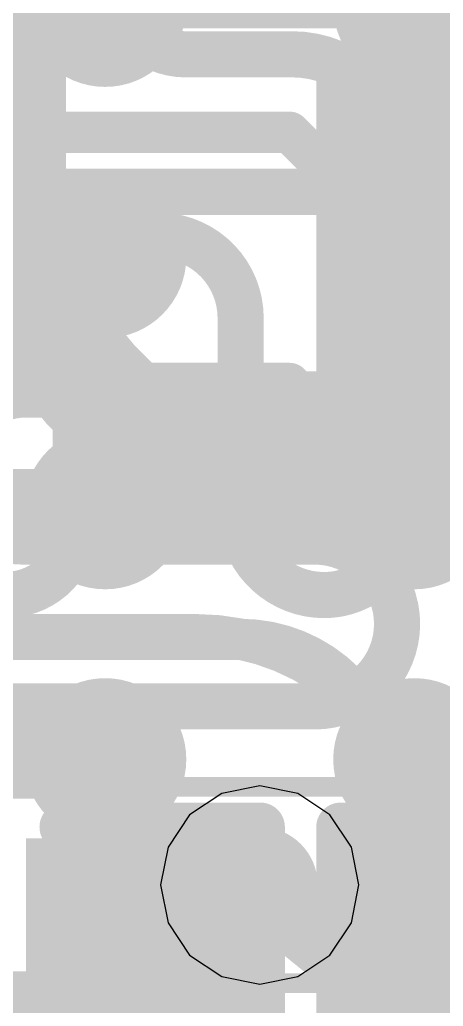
# Model space of a CAD drawing. Header units: inches. Extents: x -6 to 284, y -12 to 154.
# Drawn here: x 69.181 to 70.277, y 9.719 to 12.272 of the extents above; entities that cross this region are included whole.
import ezdxf

# ---------------------------------------------------------------- set-up
doc = ezdxf.new("R2010")
doc.units = ezdxf.units.IN
for name, color, linetype in [('Bottom Layer', 5, 'Continuous'), ('Bottom Overlay', 54, 'Continuous'), ('Bottom Paste', 16, 'Continuous'), ('Bottom Solder', 6, 'Continuous'), ('Drill Drawing', 1, 'Continuous'), ('GND-1', 16, 'Continuous'), ('GND-2', 90, 'Continuous'), ('GND-3', 216, 'Continuous'), ('GND-4', 54, 'Continuous'), ('PWR-1', 156, 'Continuous'), ('PWR-2', 130, 'Continuous'), ('Signal L1', 76, 'Continuous'), ('Signal L2', 6, 'Continuous'), ('Top Layer', 1, 'Continuous'), ('Top Paste', 8, 'Continuous'), ('Top Solder', 216, 'Continuous'), ('Via Holes', 16, 'Continuous')]:
    doc.layers.add(name, color=color, linetype=linetype)

# ---------------------------------------------------------------- blocks, each defined once
blk = doc.blocks.new('200_WFBGA__10_15__127')
at = {"layer": 'Top Layer'}
h = blk.add_hatch(color=1, dxfattribs=at)
edge = h.paths.add_edge_path()
edge.add_arc((-4.4, 3.5751), 0.16, 0, 360)
h = blk.add_hatch(color=1, dxfattribs=at)
edge = h.paths.add_edge_path()
edge.add_arc((-3.5999, 3.5751), 0.16, 0, 360)
h = blk.add_hatch(color=1, dxfattribs=at)
edge = h.paths.add_edge_path()
edge.add_arc((-4.4, 2.9251), 0.16, 0, 360)
h = blk.add_hatch(color=1, dxfattribs=at)
edge = h.paths.add_edge_path()
edge.add_arc((-3.5999, 2.9251), 0.16, 0, 360)
h = blk.add_hatch(color=1, dxfattribs=at)
edge = h.paths.add_edge_path()
edge.add_arc((-4.4, 2.2751), 0.16, 0, 360)
h = blk.add_hatch(color=1, dxfattribs=at)
edge = h.paths.add_edge_path()
edge.add_arc((-3.5999, 2.2751), 0.16, 0, 360)
h = blk.add_hatch(color=1, dxfattribs=at)
edge = h.paths.add_edge_path()
edge.add_arc((-4.4, 1.6251), 0.16, 0, 360)
h = blk.add_hatch(color=1, dxfattribs=at)
edge = h.paths.add_edge_path()
edge.add_arc((-3.5999, 1.6251), 0.16, 0, 360)
h = blk.add_hatch(color=1, dxfattribs=at)
edge = h.paths.add_edge_path()
edge.add_arc((-4.4, 0.9751), 0.16, 0, 360)
h = blk.add_hatch(color=1, dxfattribs=at)
edge = h.paths.add_edge_path()
edge.add_arc((-3.5999, 0.9751), 0.16, 0, 360)
at = {"layer": 'Top Paste'}
h = blk.add_hatch(color=8, dxfattribs=at)
edge = h.paths.add_edge_path()
edge.add_arc((-4.4, 3.5751), 0.16, 0, 360)
h = blk.add_hatch(color=8, dxfattribs=at)
edge = h.paths.add_edge_path()
edge.add_arc((-3.5999, 3.5751), 0.16, 0, 360)
h = blk.add_hatch(color=8, dxfattribs=at)
edge = h.paths.add_edge_path()
edge.add_arc((-4.4, 2.9251), 0.16, 0, 360)
h = blk.add_hatch(color=8, dxfattribs=at)
edge = h.paths.add_edge_path()
edge.add_arc((-3.5999, 2.9251), 0.16, 0, 360)
h = blk.add_hatch(color=8, dxfattribs=at)
edge = h.paths.add_edge_path()
edge.add_arc((-4.4, 2.2751), 0.16, 0, 360)
h = blk.add_hatch(color=8, dxfattribs=at)
edge = h.paths.add_edge_path()
edge.add_arc((-3.5999, 2.2751), 0.16, 0, 360)
h = blk.add_hatch(color=8, dxfattribs=at)
edge = h.paths.add_edge_path()
edge.add_arc((-4.4, 1.6251), 0.16, 0, 360)
h = blk.add_hatch(color=8, dxfattribs=at)
edge = h.paths.add_edge_path()
edge.add_arc((-3.5999, 1.6251), 0.16, 0, 360)
h = blk.add_hatch(color=8, dxfattribs=at)
edge = h.paths.add_edge_path()
edge.add_arc((-4.4, 0.9751), 0.16, 0, 360)
h = blk.add_hatch(color=8, dxfattribs=at)
edge = h.paths.add_edge_path()
edge.add_arc((-3.5999, 0.9751), 0.16, 0, 360)
at = {"layer": 'Top Solder'}
h = blk.add_hatch(color=216, dxfattribs=at)
edge = h.paths.add_edge_path()
edge.add_arc((-4.4, 3.5751), 0.21, 0, 360)
h = blk.add_hatch(color=216, dxfattribs=at)
edge = h.paths.add_edge_path()
edge.add_arc((-3.5999, 3.5751), 0.21, 0, 360)
h = blk.add_hatch(color=216, dxfattribs=at)
edge = h.paths.add_edge_path()
edge.add_arc((-4.4, 2.9251), 0.21, 0, 360)
h = blk.add_hatch(color=216, dxfattribs=at)
edge = h.paths.add_edge_path()
edge.add_arc((-3.5999, 2.9251), 0.21, 0, 360)
h = blk.add_hatch(color=216, dxfattribs=at)
edge = h.paths.add_edge_path()
edge.add_arc((-4.4, 2.2751), 0.21, 0, 360)
h = blk.add_hatch(color=216, dxfattribs=at)
edge = h.paths.add_edge_path()
edge.add_arc((-3.5999, 2.2751), 0.21, 0, 360)
h = blk.add_hatch(color=216, dxfattribs=at)
edge = h.paths.add_edge_path()
edge.add_arc((-4.4, 1.6251), 0.21, 0, 360)
h = blk.add_hatch(color=216, dxfattribs=at)
edge = h.paths.add_edge_path()
edge.add_arc((-3.5999, 1.6251), 0.21, 0, 360)
h = blk.add_hatch(color=216, dxfattribs=at)
edge = h.paths.add_edge_path()
edge.add_arc((-4.4, 0.9751), 0.21, 0, 360)
h = blk.add_hatch(color=216, dxfattribs=at)
edge = h.paths.add_edge_path()
edge.add_arc((-3.5999, 0.9751), 0.21, 0, 360)
blk = doc.blocks.new('C___0402_B_281')
at = {"layer": 'Bottom Layer'}
for points in [[(-0.2413, 0.3175), (-0.2413, -0.3175), (-0.6985, -0.3175), (-0.6985, 0.3175)], [(0.6985, 0.3175), (0.6985, -0.3175), (0.2413, -0.3175), (0.2413, 0.3175)]]:
    blk.add_hatch(color=5, dxfattribs=at).paths.add_polyline_path(points)
at = {"layer": 'Bottom Paste'}
for points in [[(-0.2413, 0.3175), (-0.2413, -0.3175), (-0.6985, -0.3175), (-0.6985, 0.3175)], [(0.6985, 0.3175), (0.6985, -0.3175), (0.2413, -0.3175), (0.2413, 0.3175)]]:
    blk.add_hatch(color=16, dxfattribs=at).paths.add_polyline_path(points)
at = {"layer": 'Bottom Solder'}
for points in [[(-0.1813, 0.3775), (-0.1813, -0.3775), (-0.7585, -0.3775), (-0.7585, 0.3775)], [(0.7585, 0.3775), (0.7585, -0.3775), (0.1813, -0.3775), (0.1813, 0.3775)]]:
    blk.add_hatch(color=6, dxfattribs=at).paths.add_polyline_path(points)
at = {"layer": 'Bottom Overlay'}
for points in [[(-0.7874, -0.4064, 0.127, 0.127, 0), (-0.7874, 0.4064, 0.127, 0.127, 0)], [(-0.7874, 0.4064, 0.127, 0.127, 0), (-0.2794, 0.4064, 0.127, 0.127, 0)], [(0.2794, 0.4064, 0.127, 0.127, 0), (0.7874, 0.4064, 0.127, 0.127, 0)], [(0.7874, -0.4064, 0.127, 0.127, 0), (0.7874, 0.4064, 0.127, 0.127, 0)], [(-0.7874, -0.4064, 0.127, 0.127, 0), (-0.2794, -0.4064, 0.127, 0.127, 0)], [(0.2794, -0.4064, 0.127, 0.127, 0), (0.7874, -0.4064, 0.127, 0.127, 0)]]:
    blk.add_lwpolyline(points, format="xyseb", dxfattribs=at)
for points in [[(-0.8191, 0.4064, 0.0635, 0.0635, 1), (-0.7556, 0.4064, 0.0635, 0.0635, 1)], [(-0.8191, 0.4064, 0.0635, 0.0635, 1), (-0.7556, 0.4064, 0.0635, 0.0635, 1)], [(-0.3112, 0.4064, 0.0635, 0.0635, 1), (-0.2477, 0.4064, 0.0635, 0.0635, 1)], [(0.2477, 0.4064, 0.0635, 0.0635, 1), (0.3111, 0.4064, 0.0635, 0.0635, 1)], [(0.7556, 0.4064, 0.0635, 0.0635, 1), (0.8191, 0.4064, 0.0635, 0.0635, 1)], [(0.7556, 0.4064, 0.0635, 0.0635, 1), (0.8191, 0.4064, 0.0635, 0.0635, 1)], [(-0.8191, -0.4064, 0.0635, 0.0635, 1), (-0.7556, -0.4064, 0.0635, 0.0635, 1)], [(-0.8191, -0.4064, 0.0635, 0.0635, 1), (-0.7556, -0.4064, 0.0635, 0.0635, 1)], [(-0.3112, -0.4064, 0.0635, 0.0635, 1), (-0.2477, -0.4064, 0.0635, 0.0635, 1)], [(0.2477, -0.4064, 0.0635, 0.0635, 1), (0.3111, -0.4064, 0.0635, 0.0635, 1)], [(0.7556, -0.4064, 0.0635, 0.0635, 1), (0.8191, -0.4064, 0.0635, 0.0635, 1)], [(0.7556, -0.4064, 0.0635, 0.0635, 1), (0.8191, -0.4064, 0.0635, 0.0635, 1)]]:
    blk.add_lwpolyline(points, format="xyseb", close=True, dxfattribs=at)
blk = doc.blocks.new('C___0402_B_311')
at = {"layer": 'Bottom Layer'}
for points in [[(-0.2413, 0.3175), (-0.2413, -0.3175), (-0.6985, -0.3175), (-0.6985, 0.3175)], [(0.6985, 0.3175), (0.6985, -0.3175), (0.2413, -0.3175), (0.2413, 0.3175)]]:
    blk.add_hatch(color=5, dxfattribs=at).paths.add_polyline_path(points)
at = {"layer": 'Bottom Paste'}
for points in [[(-0.2413, 0.3175), (-0.2413, -0.3175), (-0.6985, -0.3175), (-0.6985, 0.3175)], [(0.6985, 0.3175), (0.6985, -0.3175), (0.2413, -0.3175), (0.2413, 0.3175)]]:
    blk.add_hatch(color=16, dxfattribs=at).paths.add_polyline_path(points)
at = {"layer": 'Bottom Solder'}
for points in [[(-0.1813, 0.3775), (-0.1813, -0.3775), (-0.7585, -0.3775), (-0.7585, 0.3775)], [(0.7585, 0.3775), (0.7585, -0.3775), (0.1813, -0.3775), (0.1813, 0.3775)]]:
    blk.add_hatch(color=6, dxfattribs=at).paths.add_polyline_path(points)
at = {"layer": 'Bottom Overlay'}
for points in [[(-0.7874, -0.4064, 0.127, 0.127, 0), (-0.7874, 0.4064, 0.127, 0.127, 0)], [(-0.7874, 0.4064, 0.127, 0.127, 0), (-0.2794, 0.4064, 0.127, 0.127, 0)], [(0.2794, 0.4064, 0.127, 0.127, 0), (0.7874, 0.4064, 0.127, 0.127, 0)], [(0.7874, -0.4064, 0.127, 0.127, 0), (0.7874, 0.4064, 0.127, 0.127, 0)], [(-0.7874, -0.4064, 0.127, 0.127, 0), (-0.2794, -0.4064, 0.127, 0.127, 0)], [(0.2794, -0.4064, 0.127, 0.127, 0), (0.7874, -0.4064, 0.127, 0.127, 0)]]:
    blk.add_lwpolyline(points, format="xyseb", dxfattribs=at)
for points in [[(-0.8191, 0.4064, 0.0635, 0.0635, 1), (-0.7556, 0.4064, 0.0635, 0.0635, 1)], [(-0.8191, 0.4064, 0.0635, 0.0635, 1), (-0.7556, 0.4064, 0.0635, 0.0635, 1)], [(-0.3111, 0.4064, 0.0635, 0.0635, 1), (-0.2477, 0.4064, 0.0635, 0.0635, 1)], [(0.2477, 0.4064, 0.0635, 0.0635, 1), (0.3111, 0.4064, 0.0635, 0.0635, 1)], [(0.7556, 0.4064, 0.0635, 0.0635, 1), (0.8191, 0.4064, 0.0635, 0.0635, 1)], [(0.7556, 0.4064, 0.0635, 0.0635, 1), (0.8191, 0.4064, 0.0635, 0.0635, 1)], [(-0.8191, -0.4064, 0.0635, 0.0635, 1), (-0.7556, -0.4064, 0.0635, 0.0635, 1)], [(-0.8191, -0.4064, 0.0635, 0.0635, 1), (-0.7556, -0.4064, 0.0635, 0.0635, 1)], [(-0.3111, -0.4064, 0.0635, 0.0635, 1), (-0.2477, -0.4064, 0.0635, 0.0635, 1)], [(0.2477, -0.4064, 0.0635, 0.0635, 1), (0.3111, -0.4064, 0.0635, 0.0635, 1)], [(0.7556, -0.4064, 0.0635, 0.0635, 1), (0.8191, -0.4064, 0.0635, 0.0635, 1)], [(0.7556, -0.4064, 0.0635, 0.0635, 1), (0.8191, -0.4064, 0.0635, 0.0635, 1)]]:
    blk.add_lwpolyline(points, format="xyseb", close=True, dxfattribs=at)
blk = doc.blocks.new('C___0402_B_335')
at = {"layer": 'Bottom Layer'}
for points in [[(-0.2413, 0.3175), (-0.2413, -0.3175), (-0.6985, -0.3175), (-0.6985, 0.3175)], [(0.6985, 0.3175), (0.6985, -0.3175), (0.2413, -0.3175), (0.2413, 0.3175)]]:
    blk.add_hatch(color=5, dxfattribs=at).paths.add_polyline_path(points)
at = {"layer": 'Bottom Paste'}
for points in [[(-0.2413, 0.3175), (-0.2413, -0.3175), (-0.6985, -0.3175), (-0.6985, 0.3175)], [(0.6985, 0.3175), (0.6985, -0.3175), (0.2413, -0.3175), (0.2413, 0.3175)]]:
    blk.add_hatch(color=16, dxfattribs=at).paths.add_polyline_path(points)
at = {"layer": 'Bottom Solder'}
for points in [[(-0.1813, 0.3775), (-0.1813, -0.3775), (-0.7585, -0.3775), (-0.7585, 0.3775)], [(0.7585, 0.3775), (0.7585, -0.3775), (0.1813, -0.3775), (0.1813, 0.3775)]]:
    blk.add_hatch(color=6, dxfattribs=at).paths.add_polyline_path(points)
at = {"layer": 'Bottom Overlay'}
for points in [[(-0.7874, 0.4064, 0.127, 0.127, 0), (-0.7874, -0.4064, 0.127, 0.127, 0)], [(-0.2794, 0.4064, 0.127, 0.127, 0), (-0.7874, 0.4064, 0.127, 0.127, 0)], [(0.7874, 0.4064, 0.127, 0.127, 0), (0.2794, 0.4064, 0.127, 0.127, 0)], [(0.7874, 0.4064, 0.127, 0.127, 0), (0.7874, -0.4064, 0.127, 0.127, 0)], [(-0.2794, -0.4064, 0.127, 0.127, 0), (-0.7874, -0.4064, 0.127, 0.127, 0)], [(0.7874, -0.4064, 0.127, 0.127, 0), (0.2794, -0.4064, 0.127, 0.127, 0)]]:
    blk.add_lwpolyline(points, format="xyseb", dxfattribs=at)
for points in [[(-0.8191, 0.4064, 0.0635, 0.0635, 1), (-0.7556, 0.4064, 0.0635, 0.0635, 1)], [(-0.8191, 0.4064, 0.0635, 0.0635, 1), (-0.7556, 0.4064, 0.0635, 0.0635, 1)], [(-0.3111, 0.4064, 0.0635, 0.0635, 1), (-0.2477, 0.4064, 0.0635, 0.0635, 1)], [(0.2477, 0.4064, 0.0635, 0.0635, 1), (0.3111, 0.4064, 0.0635, 0.0635, 1)], [(0.7556, 0.4064, 0.0635, 0.0635, 1), (0.8191, 0.4064, 0.0635, 0.0635, 1)], [(0.7556, 0.4064, 0.0635, 0.0635, 1), (0.8191, 0.4064, 0.0635, 0.0635, 1)], [(-0.8191, -0.4064, 0.0635, 0.0635, 1), (-0.7556, -0.4064, 0.0635, 0.0635, 1)], [(-0.8191, -0.4064, 0.0635, 0.0635, 1), (-0.7556, -0.4064, 0.0635, 0.0635, 1)], [(-0.3111, -0.4064, 0.0635, 0.0635, 1), (-0.2477, -0.4064, 0.0635, 0.0635, 1)], [(0.2477, -0.4064, 0.0635, 0.0635, 1), (0.3111, -0.4064, 0.0635, 0.0635, 1)], [(0.7556, -0.4064, 0.0635, 0.0635, 1), (0.8191, -0.4064, 0.0635, 0.0635, 1)], [(0.7556, -0.4064, 0.0635, 0.0635, 1), (0.8191, -0.4064, 0.0635, 0.0635, 1)]]:
    blk.add_lwpolyline(points, format="xyseb", close=True, dxfattribs=at)

msp = doc.modelspace()

# ---------------------------------------------------------------- hatches: boundary and pattern name
at = {"layer": 'Bottom Layer'}
h = msp.add_hatch(color=5, dxfattribs=at)
edge = h.paths.add_edge_path()
edge.add_arc((69.8018, 10.0332), 0.15, 0, 360)
at = {"layer": 'GND-1'}
h = msp.add_hatch(color=16, dxfattribs=at)
edge = h.paths.add_edge_path()
edge.add_arc((69.8018, 10.0332), 0.15, 0, 360)
at = {"layer": 'GND-2'}
h = msp.add_hatch(color=90, dxfattribs=at)
edge = h.paths.add_edge_path()
edge.add_arc((69.8018, 10.0332), 0.15, 0, 360)
at = {"layer": 'GND-3'}
h = msp.add_hatch(color=216, dxfattribs=at)
edge = h.paths.add_edge_path()
edge.add_arc((69.8018, 10.0332), 0.15, 0, 360)
at = {"layer": 'GND-4'}
h = msp.add_hatch(color=54, dxfattribs=at)
edge = h.paths.add_edge_path()
edge.add_arc((69.8018, 10.0332), 0.15, 0, 360)
at = {"layer": 'PWR-1'}
h = msp.add_hatch(color=156, dxfattribs=at)
edge = h.paths.add_edge_path()
edge.add_arc((69.8018, 10.0332), 0.15, 0, 360)
at = {"layer": 'PWR-2'}
h = msp.add_hatch(color=130, dxfattribs=at)
edge = h.paths.add_edge_path()
edge.add_arc((69.8018, 10.0332), 0.15, 0, 360)
at = {"layer": 'Signal L1'}
h = msp.add_hatch(color=76, dxfattribs=at)
edge = h.paths.add_edge_path()
edge.add_arc((69.8018, 10.0332), 0.15, 0, 360)
at = {"layer": 'Signal L2'}
h = msp.add_hatch(color=6, dxfattribs=at)
edge = h.paths.add_edge_path()
edge.add_arc((69.8018, 10.0332), 0.15, 0, 360)
at = {"layer": 'Top Layer'}
h = msp.add_hatch(color=1, dxfattribs=at)
edge = h.paths.add_edge_path()
edge.add_arc((69.8018, 10.0332), 0.15, 0, 360)
at = {"layer": 'Via Holes'}
h = msp.add_hatch(color=7, dxfattribs=at)
edge = h.paths.add_edge_path()
edge.add_arc((69.8018, 10.0332), 0.075, 0, 360)

# ---------------------------------------------------------------- linework, layer by layer
at = {"layer": 'Bottom Layer'}
for points in [[(69.1479, 11.89, 0.3048, 0.3048, 0), (69.1479, 12.434, 0.3048, 0.3048, 0)], [(69.6774, 11.1109, 0.3048, 0.3048, -0.307661), (69.1478, 11.89, 0.3048, 0.3048, 0)], [(69.6774, 11.1109, 0.3048, 0.3048, 0), (70.8094, 11.1109, 0.3048, 0.3048, 0)], [(68.2897, 10.6687, 0.1067, 0.1067, 0), (69.752, 10.6687, 0.1067, 0.1067, 0)], [(69.752, 10.6687, 0.1067, 0.1067, -0.198912), (70.0214, 10.5571, 0.1067, 0.1067, 0)], [(70.4276, 10.3498, 0.1067, 0.1067, -0.240392), (70.0214, 10.5571, 0.1067, 0.1067, 0)]]:
    msp.add_lwpolyline(points, format="xyseb", dxfattribs=at)
for points in [[(69.0716, 11.89, 0.1524, 0.1524, 1), (69.224, 11.89, 0.1524, 0.1524, 1)], [(69.0717, 11.89, 0.1524, 0.1524, 1), (69.2241, 11.89, 0.1524, 0.1524, 1)], [(69.6012, 11.1109, 0.1524, 0.1524, 1), (69.7536, 11.1109, 0.1524, 0.1524, 1)], [(69.6012, 11.1109, 0.1524, 0.1524, 1), (69.7536, 11.1109, 0.1524, 0.1524, 1)], [(69.7254, 10.6687, 0.0533, 0.0533, 1), (69.7787, 10.6687, 0.0533, 0.0533, 1)], [(69.7254, 10.6687, 0.0533, 0.0533, 1), (69.7787, 10.6687, 0.0533, 0.0533, 1)], [(69.9948, 10.5571, 0.0533, 0.0533, 1), (70.0481, 10.5571, 0.0533, 0.0533, 1)], [(69.9948, 10.5571, 0.0533, 0.0533, 1), (70.0481, 10.5571, 0.0533, 0.0533, 1)]]:
    msp.add_lwpolyline(points, format="xyseb", close=True, dxfattribs=at)
at = {"layer": 'Drill Drawing'}
for points in [[(69.5478, 10.2872, 0.0508, 0.0508, 0), (70.0558, 10.2872, 0.0508, 0.0508, 0)], [(69.5478, 9.7792, 0.0508, 0.0508, 0), (69.5478, 10.2872, 0.0508, 0.0508, 0)], [(70.0558, 9.7792, 0.0508, 0.0508, 0), (70.0558, 10.2872, 0.0508, 0.0508, 0)], [(69.5478, 9.7792, 0.0508, 0.0508, 0), (70.0558, 9.7792, 0.0508, 0.0508, 0)]]:
    msp.add_lwpolyline(points, format="xyseb", dxfattribs=at)
for points in [[(69.5351, 10.2872, 0.0254, 0.0254, 1), (69.5605, 10.2872, 0.0254, 0.0254, 1)], [(69.5351, 10.2872, 0.0254, 0.0254, 1), (69.5605, 10.2872, 0.0254, 0.0254, 1)], [(70.0431, 10.2872, 0.0254, 0.0254, 1), (70.0685, 10.2872, 0.0254, 0.0254, 1)], [(70.0431, 10.2872, 0.0254, 0.0254, 1), (70.0685, 10.2872, 0.0254, 0.0254, 1)], [(69.5351, 9.7792, 0.0254, 0.0254, 1), (69.5605, 9.7792, 0.0254, 0.0254, 1)], [(69.5351, 9.7792, 0.0254, 0.0254, 1), (69.5605, 9.7792, 0.0254, 0.0254, 1)], [(70.0431, 9.7792, 0.0254, 0.0254, 1), (70.0685, 9.7792, 0.0254, 0.0254, 1)], [(70.0431, 9.7792, 0.0254, 0.0254, 1), (70.0685, 9.7792, 0.0254, 0.0254, 1)]]:
    msp.add_lwpolyline(points, format="xyseb", close=True, dxfattribs=at)
at = {"layer": 'PWR-1'}
for p, q in [((69.8018, 10.2897), (69.7037, 10.2702)), ((69.9, 10.2702), (69.8018, 10.2897)), ((69.7037, 10.2702), (69.6204, 10.2146)), ((69.9832, 10.2146), (69.9, 10.2702)), ((69.6204, 10.2146), (69.5648, 10.1314)), ((70.0388, 10.1314), (69.9832, 10.2146)), ((69.5648, 10.1314), (69.5453, 10.0332)), ((70.0584, 10.0332), (70.0388, 10.1314)), ((69.5453, 10.0332), (69.5648, 9.935)), ((70.0388, 9.935), (70.0584, 10.0332)), ((69.5648, 9.935), (69.6204, 9.8518)), ((69.9832, 9.8518), (70.0388, 9.935)), ((69.6204, 9.8518), (69.7037, 9.7962)), ((69.9, 9.7962), (69.9832, 9.8518)), ((69.7037, 9.7962), (69.8018, 9.7767)), ((69.8018, 9.7767), (69.9, 9.7962))]:
    msp.add_line(p, q, dxfattribs=at)
at = {"layer": 'PWR-2'}
for p, q in [((69.8018, 10.2897), (69.7037, 10.2702)), ((69.9, 10.2702), (69.8018, 10.2897)), ((69.7037, 10.2702), (69.6204, 10.2146)), ((69.9832, 10.2146), (69.9, 10.2702)), ((69.6204, 10.2146), (69.5648, 10.1314)), ((70.0388, 10.1314), (69.9832, 10.2146)), ((69.5648, 10.1314), (69.5453, 10.0332)), ((70.0584, 10.0332), (70.0388, 10.1314)), ((69.5453, 10.0332), (69.5648, 9.935)), ((70.0388, 9.935), (70.0584, 10.0332)), ((69.5648, 9.935), (69.6204, 9.8518)), ((69.9832, 9.8518), (70.0388, 9.935)), ((69.6204, 9.8518), (69.7037, 9.7962)), ((69.9, 9.7962), (69.9832, 9.8518)), ((69.7037, 9.7962), (69.8018, 9.7767)), ((69.8018, 9.7767), (69.9, 9.7962))]:
    msp.add_line(p, q, dxfattribs=at)
at = {"layer": 'Signal L1'}
for points in [[(69.6074, 12.1826, 0.1194, 0.1194, -0.410042), (69.4318, 12.3614, 0.1194, 0.1194, 0)], [(69.6074, 12.1826, 0.1194, 0.1194, 0), (69.6085, 12.1826, 0.1194, 0.1194, 0)], [(69.6085, 12.1826, 0.1194, 0.1194, 0), (69.8847, 12.1827, 0.1194, 0.1194, 0)], [(69.8847, 12.1827, 0.1194, 0.1194, -0.414095), (70.1668, 11.9012, 0.1194, 0.1194, 0)], [(70.1668, 11.9012, 0.1194, 0.1194, 0), (70.1668, 11.8997, 0.1194, 0.1194, 0)], [(70.1668, 10.9814, 0.1194, 0.1194, 0), (70.1668, 11.8997, 0.1194, 0.1194, 0)], [(69.3257, 11.4988, 0.1194, 0.1194, -1.003106), (69.7524, 11.5001, 0.1194, 0.1194, 0)], [(69.3257, 10.9647, 0.1194, 0.1194, 0), (69.3257, 11.4988, 0.1194, 0.1194, 0)], [(69.7524, 10.9996, 0.1194, 0.1194, 0), (69.7524, 11.5001, 0.1194, 0.1194, 0)], [(69.9687, 10.7833, 0.1194, 0.1194, -0.414214), (69.7524, 10.9996, 0.1194, 0.1194, 0)], [(70.1668, 10.9814, 0.1194, 0.1194, -0.414214), (69.9687, 10.7833, 0.1194, 0.1194, 0)], [(69.3257, 10.964, 0.1194, 0.1194, -1.002203), (68.9655, 10.9651, 0.1194, 0.1194, 0)], [(69.3257, 10.964, 0.1194, 0.1194, 0), (69.3257, 10.9647, 0.1194, 0.1194, 0)], [(69.043, 10.4238, 0.1194, 0.1194, 0), (69.2664, 10.4238, 0.1194, 0.1194, 0)], [(69.2664, 10.4238, 0.1194, 0.1194, -0.414214), (69.4513, 10.2388, 0.1194, 0.1194, 0)], [(69.4513, 9.8106, 0.1194, 0.1194, 0), (69.4513, 10.2388, 0.1194, 0.1194, 0)], [(69.6307, 9.6312, 0.1194, 0.1194, -0.414214), (69.4513, 9.8106, 0.1194, 0.1194, 0)]]:
    msp.add_lwpolyline(points, format="xyseb", dxfattribs=at)
for points in [[(69.5775, 12.1826, 0.0597, 0.0597, 1), (69.6372, 12.1826, 0.0597, 0.0597, 1)], [(69.5775, 12.1826, 0.0597, 0.0597, 1), (69.6372, 12.1826, 0.0597, 0.0597, 1)], [(69.5786, 12.1826, 0.0597, 0.0597, 1), (69.6383, 12.1826, 0.0597, 0.0597, 1)], [(69.5786, 12.1826, 0.0597, 0.0597, 1), (69.6383, 12.1826, 0.0597, 0.0597, 1)], [(69.8549, 12.1827, 0.0597, 0.0597, 1), (69.9146, 12.1827, 0.0597, 0.0597, 1)], [(69.8549, 12.1827, 0.0597, 0.0597, 1), (69.9146, 12.1827, 0.0597, 0.0597, 1)], [(70.1369, 11.9012, 0.0597, 0.0597, 1), (70.1966, 11.9012, 0.0597, 0.0597, 1)], [(70.1369, 11.9012, 0.0597, 0.0597, 1), (70.1966, 11.9012, 0.0597, 0.0597, 1)], [(70.1369, 11.8997, 0.0597, 0.0597, 1), (70.1966, 11.8997, 0.0597, 0.0597, 1)], [(70.1369, 11.8997, 0.0597, 0.0597, 1), (70.1966, 11.8997, 0.0597, 0.0597, 1)], [(69.2958, 11.4988, 0.0597, 0.0597, 1), (69.3555, 11.4988, 0.0597, 0.0597, 1)], [(69.2958, 11.4988, 0.0597, 0.0597, 1), (69.3555, 11.4988, 0.0597, 0.0597, 1)], [(69.7226, 11.5001, 0.0597, 0.0597, 1), (69.7823, 11.5001, 0.0597, 0.0597, 1)], [(69.7226, 11.5001, 0.0597, 0.0597, 1), (69.7823, 11.5001, 0.0597, 0.0597, 1)], [(69.7226, 10.9996, 0.0597, 0.0597, 1), (69.7823, 10.9996, 0.0597, 0.0597, 1)], [(69.7226, 10.9996, 0.0597, 0.0597, 1), (69.7823, 10.9996, 0.0597, 0.0597, 1)], [(70.1369, 10.9814, 0.0597, 0.0597, 1), (70.1966, 10.9814, 0.0597, 0.0597, 1)], [(70.1369, 10.9814, 0.0597, 0.0597, 1), (70.1966, 10.9814, 0.0597, 0.0597, 1)], [(69.2958, 10.9647, 0.0597, 0.0597, 1), (69.3555, 10.9647, 0.0597, 0.0597, 1)], [(69.2958, 10.9647, 0.0597, 0.0597, 1), (69.3555, 10.9647, 0.0597, 0.0597, 1)], [(69.2958, 10.964, 0.0597, 0.0597, 1), (69.3555, 10.964, 0.0597, 0.0597, 1)], [(69.2958, 10.964, 0.0597, 0.0597, 1), (69.3555, 10.964, 0.0597, 0.0597, 1)], [(69.9389, 10.7833, 0.0597, 0.0597, 1), (69.9985, 10.7833, 0.0597, 0.0597, 1)], [(69.9389, 10.7833, 0.0597, 0.0597, 1), (69.9985, 10.7833, 0.0597, 0.0597, 1)], [(69.2365, 10.4238, 0.0597, 0.0597, 1), (69.2962, 10.4238, 0.0597, 0.0597, 1)], [(69.2365, 10.4238, 0.0597, 0.0597, 1), (69.2962, 10.4238, 0.0597, 0.0597, 1)], [(69.4215, 10.2388, 0.0597, 0.0597, 1), (69.4812, 10.2388, 0.0597, 0.0597, 1)], [(69.4215, 10.2388, 0.0597, 0.0597, 1), (69.4812, 10.2388, 0.0597, 0.0597, 1)], [(69.4215, 9.8106, 0.0597, 0.0597, 1), (69.4812, 9.8106, 0.0597, 0.0597, 1)], [(69.4215, 9.8106, 0.0597, 0.0597, 1), (69.4812, 9.8106, 0.0597, 0.0597, 1)]]:
    msp.add_lwpolyline(points, format="xyseb", close=True, dxfattribs=at)
at = {"layer": 'Signal L2'}
for points in [[(69.3364, 12.3095, 0.1194, 0.1194, -0.198912), (69.0263, 12.438, 0.1194, 0.1194, 0)], [(69.3364, 12.3095, 0.1194, 0.1194, 0), (72.4462, 12.3095, 0.1194, 0.1194, 0)], [(69.0248, 11.8269, 0.1194, 0.1194, 0), (69.9697, 11.8269, 0.1194, 0.1194, 0)], [(69.9697, 11.8269, 0.1194, 0.1194, -0.002491), (69.9722, 11.8269, 0.1194, 0.1194, 0)], [(69.9722, 11.8269, 0.1194, 0.1194, -0.197487), (70.1455, 11.7546, 0.1194, 0.1194, 0)], [(70.1455, 11.7546, 0.1194, 0.1194, 0), (70.1732, 11.7269, 0.1194, 0.1194, 0)], [(70.3577, 11.6504, 0.1194, 0.1194, -0.198914), (70.1732, 11.7269, 0.1194, 0.1194, 0)], [(69.0023, 11.1084, 0.1194, 0.1194, -0.414214), (69.1963, 11.3023, 0.1194, 0.1194, 0)], [(69.1963, 11.3023, 0.1194, 0.1194, 0), (70.7567, 11.3023, 0.1194, 0.1194, 0)], [(69.1888, 10.9219, 0.1194, 0.1194, -0.414214), (69.0023, 11.1084, 0.1194, 0.1194, 0)], [(69.1888, 10.9219, 0.1194, 0.1194, 0), (69.9438, 10.9219, 0.1194, 0.1194, 0)], [(69.9438, 10.9219, 0.1194, 0.1194, -1), (69.9438, 10.4952, 0.1194, 0.1194, 0)], [(69.0279, 10.3595, 0.1194, 0.1194, -0.414214), (69.1636, 10.4952, 0.1194, 0.1194, 0)], [(69.1636, 10.4952, 0.1194, 0.1194, 0), (69.9438, 10.4952, 0.1194, 0.1194, 0)]]:
    msp.add_lwpolyline(points, format="xyseb", dxfattribs=at)
for points in [[(69.3066, 12.3095, 0.0597, 0.0597, 1), (69.3663, 12.3095, 0.0597, 0.0597, 1)], [(69.3066, 12.3095, 0.0597, 0.0597, 1), (69.3663, 12.3095, 0.0597, 0.0597, 1)], [(69.9399, 11.8269, 0.0597, 0.0597, 1), (69.9996, 11.8269, 0.0597, 0.0597, 1)], [(69.9399, 11.8269, 0.0597, 0.0597, 1), (69.9996, 11.8269, 0.0597, 0.0597, 1)], [(69.9423, 11.8269, 0.0597, 0.0597, 1), (70.002, 11.8269, 0.0597, 0.0597, 1)], [(69.9423, 11.8269, 0.0597, 0.0597, 1), (70.002, 11.8269, 0.0597, 0.0597, 1)], [(70.1157, 11.7546, 0.0597, 0.0597, 1), (70.1754, 11.7546, 0.0597, 0.0597, 1)], [(70.1157, 11.7546, 0.0597, 0.0597, 1), (70.1754, 11.7546, 0.0597, 0.0597, 1)], [(70.1434, 11.7269, 0.0597, 0.0597, 1), (70.2031, 11.7269, 0.0597, 0.0597, 1)], [(70.1434, 11.7269, 0.0597, 0.0597, 1), (70.2031, 11.7269, 0.0597, 0.0597, 1)], [(69.1664, 11.3023, 0.0597, 0.0597, 1), (69.2261, 11.3023, 0.0597, 0.0597, 1)], [(69.1664, 11.3023, 0.0597, 0.0597, 1), (69.2261, 11.3023, 0.0597, 0.0597, 1)], [(69.1589, 10.9219, 0.0597, 0.0597, 1), (69.2186, 10.9219, 0.0597, 0.0597, 1)], [(69.1589, 10.9219, 0.0597, 0.0597, 1), (69.2186, 10.9219, 0.0597, 0.0597, 1)], [(69.914, 10.9219, 0.0597, 0.0597, 1), (69.9737, 10.9219, 0.0597, 0.0597, 1)], [(69.914, 10.9219, 0.0597, 0.0597, 1), (69.9737, 10.9219, 0.0597, 0.0597, 1)], [(69.1337, 10.4952, 0.0597, 0.0597, 1), (69.1934, 10.4952, 0.0597, 0.0597, 1)], [(69.1337, 10.4952, 0.0597, 0.0597, 1), (69.1934, 10.4952, 0.0597, 0.0597, 1)], [(69.914, 10.4952, 0.0597, 0.0597, 1), (69.9737, 10.4952, 0.0597, 0.0597, 1)], [(69.914, 10.4952, 0.0597, 0.0597, 1), (69.9737, 10.4952, 0.0597, 0.0597, 1)]]:
    msp.add_lwpolyline(points, format="xyseb", close=True, dxfattribs=at)
at = {"layer": 'Top Layer'}
for points in [[(69.8018, 12.6332, 0.1067, 0.1067, 0), (70.2018, 12.3082, 0.1067, 0.1067, 0)], [(68.5581, 12.3165, 0.2032, 0.2032, 0), (69.3936, 12.3165, 0.2032, 0.2032, 0)], [(69.3936, 12.3165, 0.2032, 0.2032, 0), (69.4018, 12.3082, 0.2032, 0.2032, 0)], [(68.3598, 11.981, 0.1067, 0.1067, 0), (69.879, 11.981, 0.1067, 0.1067, 0)], [(69.879, 11.981, 0.1067, 0.1067, 0), (70.2018, 11.6582, 0.1067, 0.1067, 0)], [(68.5498, 11.6582, 0.2032, 0.2032, 0), (69.4018, 11.6582, 0.2032, 0.2032, 0)], [(68.2337, 11.331, 0.1067, 0.1067, 0), (69.879, 11.331, 0.1067, 0.1067, 0)], [(69.879, 11.331, 0.1067, 0.1067, 0), (70.2018, 11.0082, 0.1067, 0.1067, 0)], [(68.5498, 11.0082, 0.2032, 0.2032, 0), (69.4018, 11.0082, 0.2032, 0.2032, 0)], [(67.0812, 10.681, 0.1067, 0.1067, 0), (69.6348, 10.681, 0.1067, 0.1067, 0)], [(69.6348, 10.681, 0.1067, 0.1067, 0), (69.636, 10.681, 0.1067, 0.1067, 0)], [(69.636, 10.681, 0.1067, 0.1067, -0.198321), (70.0505, 10.5095, 0.1067, 0.1067, 0)], [(70.0505, 10.5095, 0.1067, 0.1067, 0), (70.2018, 10.3582, 0.1067, 0.1067, 0)], [(68.5498, 10.3582, 0.2032, 0.2032, 0), (69.4018, 10.3582, 0.2032, 0.2032, 0)], [(69.8018, 10.0332, 0.2032, 0.2032, 0), (70.2018, 9.7082, 0.2032, 0.2032, 0)], [(68.5498, 9.7082, 0.2032, 0.2032, 0), (69.4018, 9.7082, 0.2032, 0.2032, 0)]]:
    msp.add_lwpolyline(points, format="xyseb", dxfattribs=at)
for points in [[(69.3428, 12.3165, 0.1016, 0.1016, 1), (69.4444, 12.3165, 0.1016, 0.1016, 1)], [(69.3428, 12.3165, 0.1016, 0.1016, 1), (69.4444, 12.3165, 0.1016, 0.1016, 1)], [(69.351, 12.3082, 0.1016, 0.1016, 1), (69.4526, 12.3082, 0.1016, 0.1016, 1)], [(70.1752, 12.3082, 0.0533, 0.0533, 1), (70.2285, 12.3082, 0.0533, 0.0533, 1)], [(69.8523, 11.981, 0.0533, 0.0533, 1), (69.9057, 11.981, 0.0533, 0.0533, 1)], [(69.8523, 11.981, 0.0533, 0.0533, 1), (69.9057, 11.981, 0.0533, 0.0533, 1)], [(69.351, 11.6582, 0.1016, 0.1016, 1), (69.4526, 11.6582, 0.1016, 0.1016, 1)], [(70.1752, 11.6582, 0.0533, 0.0533, 1), (70.2285, 11.6582, 0.0533, 0.0533, 1)], [(69.8523, 11.331, 0.0533, 0.0533, 1), (69.9057, 11.331, 0.0533, 0.0533, 1)], [(69.8523, 11.331, 0.0533, 0.0533, 1), (69.9057, 11.331, 0.0533, 0.0533, 1)], [(69.351, 11.0082, 0.1016, 0.1016, 1), (69.4526, 11.0082, 0.1016, 0.1016, 1)], [(70.1752, 11.0082, 0.0533, 0.0533, 1), (70.2285, 11.0082, 0.0533, 0.0533, 1)], [(69.6082, 10.681, 0.0533, 0.0533, 1), (69.6615, 10.681, 0.0533, 0.0533, 1)], [(69.6082, 10.681, 0.0533, 0.0533, 1), (69.6615, 10.681, 0.0533, 0.0533, 1)], [(69.6094, 10.681, 0.0533, 0.0533, 1), (69.6627, 10.681, 0.0533, 0.0533, 1)], [(69.6094, 10.681, 0.0533, 0.0533, 1), (69.6627, 10.681, 0.0533, 0.0533, 1)], [(70.0239, 10.5095, 0.0533, 0.0533, 1), (70.0772, 10.5095, 0.0533, 0.0533, 1)], [(70.0239, 10.5095, 0.0533, 0.0533, 1), (70.0772, 10.5095, 0.0533, 0.0533, 1)], [(69.351, 10.3582, 0.1016, 0.1016, 1), (69.4526, 10.3582, 0.1016, 0.1016, 1)], [(70.1752, 10.3582, 0.0533, 0.0533, 1), (70.2285, 10.3582, 0.0533, 0.0533, 1)], [(69.751, 10.0332, 0.1016, 0.1016, 1), (69.8526, 10.0332, 0.1016, 0.1016, 1)], [(69.351, 9.7082, 0.1016, 0.1016, 1), (69.4526, 9.7082, 0.1016, 0.1016, 1)], [(70.151, 9.7082, 0.1016, 0.1016, 1), (70.2526, 9.7082, 0.1016, 0.1016, 1)]]:
    msp.add_lwpolyline(points, format="xyseb", close=True, dxfattribs=at)

# ---------------------------------------------------------------- block references
for name, p in [('200_WFBGA__10_15__127', (73.8018, 8.7332)), ('C___0402_B_281', (70.7988, 11.7355)), ('C___0402_B_311', (70.7988, 9.7766))]:
    msp.add_blockref(name, p)
at = {"rotation": 180}
msp.add_blockref('C___0402_B_335', (69.016, 9.7766), dxfattribs=at)

doc.saveas('drawing.dxf')
